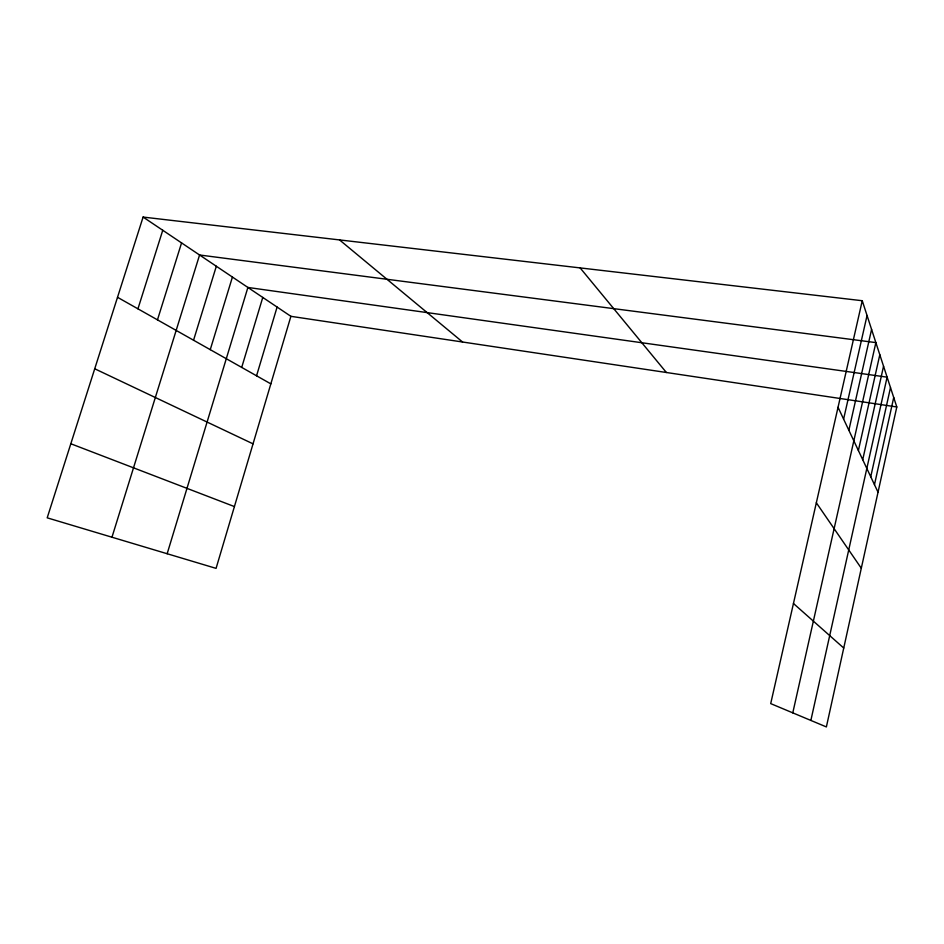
<?xml version="1.0" encoding="UTF-8"?>
<svg xmlns="http://www.w3.org/2000/svg" width="944" height="944" viewBox="0 0 944 944"><rect width="100%" height="100%" fill="white"/><g stroke="black" fill="none" stroke-linecap="round" stroke-linejoin="round"><path stroke-width="1.42" d="M870.746 476.755L890.487 387.571M874.474 484.685L893.72 397.507M862.25 300.723L896.8 406.97L826.378 726.927L770.705 703.61L862.25 300.723L143.099 217.073L47.2 517.831L216.07 568.371L290.894 316.323L143.099 217.073M862.722 459.704L883.549 366.225M810.861 720.437L887.1 377.163L247.894 287.448L167.159 553.739M792.783 712.862L875.867 342.601L199.573 254.998L111.97 537.219M858.391 450.512L879.808 354.72M843.606 419.124L867.052 315.497M848.857 430.275L871.583 329.432M256.556 375.795L277.099 307.048M241.711 367.417L262.774 297.431M210.252 349.658L232.425 277.052M193.555 340.229L216.329 266.243M157.471 319.863L181.567 242.903M137.942 308.83L162.757 230.277M290.894 316.323L896.8 406.97M70.824 443.751L234.419 506.574M94.719 368.774L253.039 443.845M117.516 297.301L270.845 383.866M339.557 239.929L462.56 341.999M793.456 603.499L843.735 648.032M580.147 267.919L666.381 372.502M816.336 502.774L861.306 568.253M838.036 407.289L878.038 492.237"/></g></svg>
